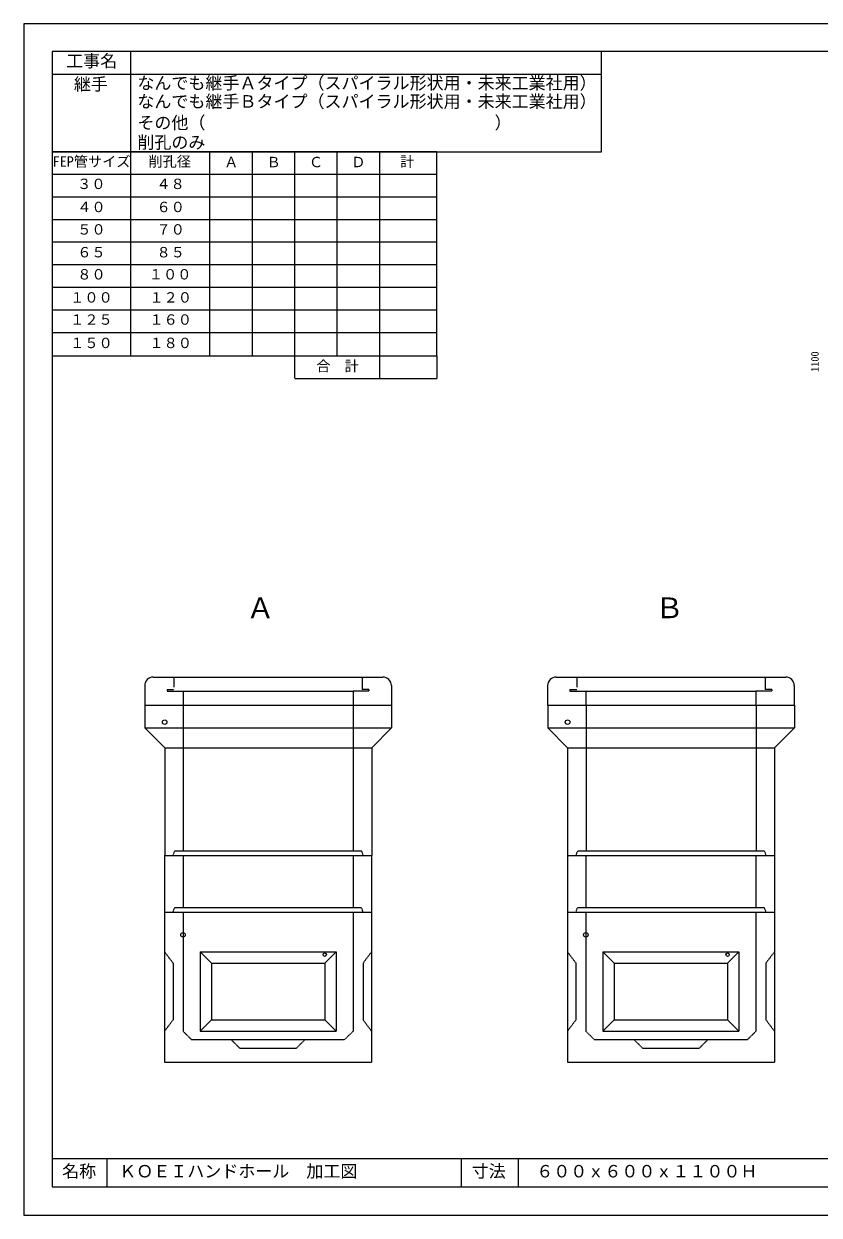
# Model space of a CAD drawing. Units: millimetres, scale not verified. Extents: x -297 to 298, y -210 to 211.
# Drawn here: x -297 to -16.5, y -210 to 210.5 of the extents above; entities that cross this region are included whole.
import ezdxf
from ezdxf.enums import TextEntityAlignment as Align

# ---------------------------------------------------------------- set-up
doc = ezdxf.new("R2010")
doc.units = ezdxf.units.MM
doc.linetypes.add('USER2', pattern=[4.7625, 3.175, -1.5875])
doc.layers.add('0-0', color=7, linetype='Continuous')
for name, color, linetype, lineweight in [('0-1_0', 9, 'Continuous', 25), ('0-2_dims', 7, 'Continuous', 18), ('0-3_pen1実線', 4, 'Continuous', 13), ('0-4_pen2実線', 3, 'Continuous', 13), ('0-5_pen3実線', 7, 'Continuous', 25), ('0-6_pen4実線', 7, 'Continuous', 25), ('0-7_pen2破線', 3, 'USER2', 25), ('0-8_鉄筋', 7, 'Continuous', 13)]:
    doc.layers.add(name, color=color, linetype=linetype, lineweight=lineweight)
doc.styles.add('ＭＳ ゴシック', font='')
doc.styles.get('ＭＳ ゴシック').set_extended_font_data('MS Gothic')

# ---------------------------------------------------------------- blocks, each defined once
blk = doc.blocks.new('部分図 1')
at = {"layer": '0-1_0'}
blk.add_lwpolyline([(0.1, 0.3), (11898.1, 0.3), (11898.1, 8410.3), (0.1, 8410.3)], close=True, dxfattribs=at)
at = {"layer": '0-2_dims'}
for p, q in [((755.1, 6066.8), (755.1, 8215.2)), ((4075.2, 7506.5), (4075.2, 8215.2)), ((200.1, 8055.5), (4076.2, 8055.5)), ((200.1, 7506.5), (4076.2, 7506.5)), ((1313.17, 6066.8), (1313.17, 7507.2)), ((1313.17, 6066.8), (1313.17, 7506.8)), ((1613.17, 6066.8), (1613.17, 7506.8)), ((1912.17, 5908), (1912.17, 7506.8)), ((2211.17, 6066.8), (2211.17, 7506.8)), ((2511.17, 5906), (2511.17, 7506.8)), ((200.17, 7349), (2913.17, 7349)), ((200.1, 7190), (2913.1, 7190)), ((200.1, 7028.2), (2913.1, 7028.2)), ((200.1, 6870.4), (2913.1, 6870.4)), ((200.1, 6711.4), (2913.1, 6711.4)), ((200.1, 6550.4), (2913.1, 6550.4)), ((200.1, 6390.4), (2913.1, 6390.4)), ((200.1, 6231.6), (2913.1, 6231.6)), ((2913.17, 6066.8), (2913.17, 5906.1)), ((1912.17, 5906.1), (2913.17, 5906.1))]:
    blk.add_line(p, q, dxfattribs=at)
blk.add_lwpolyline([(200.17, 6066.8), (2913.17, 6066.8), (2913.17, 7506.8), (200.17, 7506.8)], close=True, dxfattribs=at)
at = {"layer": '0-3_pen1実線'}
for p, q in [((2386.94, 3788.93), (2396.31, 3798.3)), ((5228.94, 3788.93), (5238.31, 3798.3))]:
    blk.add_line(p, q, dxfattribs=at)
at = {"layer": '0-4_pen2実線'}
for centre, radius in [((993.94, 3480.3), 16), ((3835.94, 3480.3), 16), ((1122.94, 1979.3), 16), ((3964.94, 1979.3), 16), ((2122.94, 1839.3), 12), ((4964.94, 1839.3), 12)]:
    blk.add_circle(centre, radius, dxfattribs=at)
at = {"layer": '0-5_pen3実線'}
for p, q in [((912.94, 3798.3), (2532.94, 3798.3)), ((3754.94, 3798.3), (5374.94, 3798.3)), ((852.94, 3738.3), (852.94, 3598.3)), ((2592.94, 3738.3), (2592.94, 3598.3)), ((3694.94, 3738.3), (3694.94, 3598.3)), ((5434.94, 3738.3), (5434.94, 3598.3)), ((853.94, 3600.3), (2593.94, 3600.3)), ((853.94, 3600.3), (853.94, 3440.3)), ((2593.94, 3600.3), (2593.94, 3440.3)), ((3695.94, 3600.3), (5435.94, 3600.3)), ((3695.94, 3600.3), (3695.94, 3440.3)), ((5435.94, 3600.3), (5435.94, 3440.3)), ((853.94, 3440.3), (2593.94, 3440.3)), ((993.94, 3300.3), (853.94, 3440.3)), ((2453.94, 3300.3), (2593.94, 3440.3)), ((3695.94, 3440.3), (5435.94, 3440.3)), ((3835.94, 3300.3), (3695.94, 3440.3)), ((5295.94, 3300.3), (5435.94, 3440.3)), ((993.94, 3300.3), (2453.94, 3300.3)), ((993.94, 3300.3), (993.94, 2540.3)), ((2453.94, 3300.3), (2453.94, 2540.3)), ((3835.94, 3300.3), (5295.94, 3300.3)), ((3835.94, 3300.3), (3835.94, 2540.3)), ((5295.94, 3300.3), (5295.94, 2540.3)), ((993.07, 2544.4), (993.07, 2140.4)), ((993.94, 2540.3), (2453.94, 2540.3)), ((2453.07, 2540.4), (2453.07, 2140.4)), ((3835.07, 2544.4), (3835.07, 2140.4)), ((3835.94, 2540.3), (5295.94, 2540.3)), ((5295.07, 2540.4), (5295.07, 2140.4)), ((992.94, 2139.3), (992.94, 1079.3)), ((993.07, 2140.4), (2453.07, 2140.4)), ((2452.94, 2139.3), (2452.94, 1079.3)), ((3834.94, 2139.3), (3834.94, 1079.3)), ((3835.07, 2140.4), (5295.07, 2140.4)), ((5294.94, 2139.3), (5294.94, 1079.3)), ((1242.94, 1859.3), (1242.94, 1299.3)), ((1242.94, 1859.3), (1322.94, 1779.3)), ((1242.94, 1859.3), (1722.94, 1859.3)), ((1722.94, 1859.3), (2202.94, 1859.3)), ((2202.94, 1859.3), (2122.94, 1779.3)), ((2202.94, 1859.3), (2202.94, 1299.3)), ((4084.94, 1859.3), (4084.94, 1299.3)), ((4084.94, 1859.3), (4164.94, 1779.3)), ((4084.94, 1859.3), (4564.94, 1859.3)), ((4564.94, 1859.3), (5044.94, 1859.3)), ((5044.94, 1859.3), (4964.94, 1779.3)), ((5044.94, 1859.3), (5044.94, 1299.3)), ((1322.94, 1779.3), (1322.94, 1379.3)), ((1322.94, 1779.3), (1722.94, 1779.3)), ((1722.94, 1779.3), (2122.94, 1779.3)), ((2122.94, 1779.3), (2122.94, 1379.3)), ((4164.94, 1779.3), (4164.94, 1379.3)), ((4164.94, 1779.3), (4564.94, 1779.3)), ((4564.94, 1779.3), (4964.94, 1779.3)), ((4964.94, 1779.3), (4964.94, 1379.3)), ((1242.94, 1299.3), (1322.94, 1379.3)), ((1322.94, 1379.3), (1722.94, 1379.3)), ((1722.94, 1379.3), (2122.94, 1379.3)), ((2202.94, 1299.3), (2122.94, 1379.3)), ((4084.94, 1299.3), (4164.94, 1379.3)), ((4164.94, 1379.3), (4564.94, 1379.3)), ((4564.94, 1379.3), (4964.94, 1379.3)), ((5044.94, 1299.3), (4964.94, 1379.3)), ((1242.94, 1299.3), (1722.94, 1299.3)), ((1722.94, 1299.3), (2202.94, 1299.3)), ((4084.94, 1299.3), (4564.94, 1299.3)), ((4564.94, 1299.3), (5044.94, 1299.3)), ((992.94, 1079.3), (2452.94, 1079.3)), ((3834.94, 1079.3), (5294.94, 1079.3)), ((586.1, 400.3), (586.1, 200.3)), ((3488.1, 400.3), (3488.1, 200.3))]:
    blk.add_line(p, q, dxfattribs=at)
for centre, start, end in [((912.94, 3738.3), 90, 180), ((2532.94, 3738.3), 0, 90), ((3754.94, 3738.3), 90, 180), ((5374.94, 3738.3), 0, 90)]:
    blk.add_arc(centre, 60, start, end, dxfattribs=at)
at = {"layer": '0-6_pen4実線'}
for p, q in [((200.1, 400.3), (11709.1, 400.3)), ((3085.4, 400.3), (3085.4, 200.3))]:
    blk.add_line(p, q, dxfattribs=at)
blk.add_lwpolyline([(200.1, 200.3), (11709.1, 200.3), (11709.1, 8215.3), (200.1, 8215.3)], close=True, dxfattribs=at)
at = {"layer": '0-7_pen2破線'}
for p, q in [((1058.94, 3798.3), (1058.94, 3728.3)), ((2386.94, 3798.3), (2386.94, 3710.3)), ((3900.94, 3798.3), (3900.94, 3728.3)), ((5228.94, 3798.3), (5228.94, 3710.3)), ((1010.94, 3710.3), (1058.94, 3710.3)), ((1010.94, 3710.3), (1010.94, 3698.3)), ((2434.94, 3710.3), (2386.94, 3710.3)), ((2434.94, 3710.3), (2434.94, 3698.3)), ((3852.94, 3710.3), (3900.94, 3710.3)), ((3852.94, 3710.3), (3852.94, 3698.3)), ((5276.94, 3710.3), (5228.94, 3710.3)), ((5276.94, 3710.3), (5276.94, 3698.3)), ((1010.94, 3698.3), (2322.94, 3698.3)), ((1122.94, 3698.3), (1122.94, 3598.3)), ((2434.94, 3698.3), (2322.94, 3698.3)), ((2322.94, 3698.3), (2322.94, 3598.3)), ((3852.94, 3698.3), (5164.94, 3698.3)), ((3964.94, 3698.3), (3964.94, 3598.3)), ((5276.94, 3698.3), (5164.94, 3698.3)), ((5164.94, 3698.3), (5164.94, 3598.3)), ((1123.94, 3600.3), (1123.94, 2570.3)), ((2323.94, 3600.3), (2323.94, 2570.3)), ((3965.94, 3600.3), (3965.94, 2570.3)), ((5165.94, 3600.3), (5165.94, 2570.3)), ((1053.94, 2540.3), (1063.94, 2570.3)), ((2383.94, 2570.3), (1063.94, 2570.3)), ((1123.07, 2540.4), (1123.07, 2170.4)), ((2323.07, 2540.4), (2323.07, 2170.4)), ((2393.94, 2540.3), (2383.94, 2570.3)), ((3895.94, 2540.3), (3905.94, 2570.3)), ((5225.94, 2570.3), (3905.94, 2570.3)), ((3965.07, 2540.4), (3965.07, 2170.4)), ((5165.07, 2540.4), (5165.07, 2170.4)), ((5235.94, 2540.3), (5225.94, 2570.3)), ((1053.07, 2140.4), (1063.07, 2170.4)), ((1723.07, 2170.4), (1063.07, 2170.4)), ((1122.94, 2139.3), (1122.94, 1299.3)), ((2383.07, 2170.4), (1723.07, 2170.4)), ((2322.94, 2139.3), (2322.94, 1299.3)), ((2393.07, 2140.4), (2383.07, 2170.4)), ((3895.07, 2140.4), (3905.07, 2170.4)), ((4565.07, 2170.4), (3905.07, 2170.4)), ((3964.94, 2139.3), (3964.94, 1299.3)), ((5225.07, 2170.4), (4565.07, 2170.4)), ((5164.94, 2139.3), (5164.94, 1299.3)), ((5235.07, 2140.4), (5225.07, 2170.4)), ((992.94, 1859.3), (1052.94, 1779.3)), ((3834.94, 1859.3), (3894.94, 1779.3)), ((1122.94, 1299.3), (1182.94, 1239.3)), ((2322.94, 1299.3), (2262.94, 1239.3)), ((3964.94, 1299.3), (4024.94, 1239.3)), ((5164.94, 1299.3), (5104.94, 1239.3)), ((1182.94, 1239.3), (1722.94, 1239.3)), ((1462.94, 1239.3), (1522.94, 1179.3)), ((1522.94, 1179.3), (1722.94, 1179.3)), ((1722.94, 1239.3), (2262.94, 1239.3)), ((1722.94, 1179.3), (1922.94, 1179.3)), ((1982.94, 1239.3), (1922.94, 1179.3)), ((4024.94, 1239.3), (4564.94, 1239.3)), ((4304.94, 1239.3), (4364.94, 1179.3)), ((4364.94, 1179.3), (4564.94, 1179.3)), ((4564.94, 1239.3), (5104.94, 1239.3)), ((4564.94, 1179.3), (4764.94, 1179.3)), ((4824.94, 1239.3), (4764.94, 1179.3))]:
    blk.add_line(p, q, dxfattribs=at)
for points in [[(2452.94, 1859.3), (2392.94, 1779.3), (2392.94, 1379.3), (2452.94, 1299.3)], [(5294.94, 1859.3), (5234.94, 1779.3), (5234.94, 1379.3), (5294.94, 1299.3)], [(1052.94, 1779.3), (1052.94, 1379.3), (992.94, 1299.3)], [(3894.94, 1779.3), (3894.94, 1379.3), (3834.94, 1299.3)]]:
    blk.add_lwpolyline(points, dxfattribs=at)
at = {"layer": '0-2_dims', "style": 'ＭＳ ゴシック'}
for s, height, p in [('工事名', 87.98, (299.1, 8078.2)), ('継手', 87.98, (353.1, 7914.2)), ('なんでも継手Ａタイプ（スパイラル形状用・未来工業社用）\u3000\u3000', 87.98, (801.1, 7922.2)), ('なんでも継手Ｂタイプ（スパイラル形状用・未来工業社用）\u3000\u3000', 87.98, (801.1, 7792.2)), ('その他（\u3000\u3000\u3000\u3000\u3000\u3000\u3000\u3000\u3000\u3000\u3000\u3000\u3000\u3000\u3000\u3000\u3000）', 87.98, (801.1, 7642.2)), ('削孔のみ', 87.98, (801.1, 7503.2)), ('FEP管サイズ', 73.31, (203.17, 7379.9)), ('削孔径', 73.31, (879.17, 7379.9)), ('Ａ', 73.31, (1413.17, 7375.9)), ('Ｂ', 73.31, (1712.17, 7375.9)), ('Ｃ', 73.31, (2011.17, 7375.9)), ('Ｄ', 73.31, (2310.17, 7375.9)), ('計', 73.31, (2654.17, 7378.9)), ('３０', 73.31, (376.17, 7221.9)), ('４８', 73.31, (935.17, 7221.9)), ('４０', 73.31, (377.07, 7058.9)), ('６０', 73.31, (936.07, 7058.9)), ('５０', 73.31, (377.07, 6900.5)), ('７０', 73.31, (936.07, 6900.5)), ('６５', 73.31, (377.07, 6739.5)), ('８５', 73.31, (936.07, 6739.5)), ('８０', 73.31, (377.17, 6583.5)), ('１００', 73.31, (882.17, 6583.5)), ('１００', 73.31, (327.07, 6420.5)), ('１２０', 73.31, (886.07, 6420.5)), ('１２５', 73.31, (327.07, 6264.1)), ('１６０', 73.31, (886.07, 6264.1)), ('１５０', 73.31, (327.07, 6099.1)), ('１８０', 73.31, (886.07, 6099.1)), ('合\u3000計', 73.31, (2063.17, 5935.9))]:
    blk.add_text(s, height=height, dxfattribs=at).set_placement(p, align=Align.BOTTOM_LEFT)
at = {"layer": '0-5_pen3実線', "style": 'ＭＳ ゴシック'}
for s, p in [('名称', (270.1, 240.3)), ('ＫＯＥＩハンドホール\u3000加工図', (673.1, 240.3)), ('寸法', (3159.3, 240.3)), ('６００ｘ６００ｘ１１００Ｈ', (3615.1, 240.3))]:
    blk.add_text(s, height=87.98, dxfattribs=at).set_placement(p, align=Align.BOTTOM_LEFT)
at = {"layer": '0-8_鉄筋', "style": 'ＭＳ ゴシック'}
blk.add_text('1100', height=53.52, rotation=90, dxfattribs=at).set_placement((5623, 5952.6), align=Align.BOTTOM_LEFT)
for s, p in [('Ａ', (1568.97, 4170.23)), ('Ｂ', (4454.97, 4170.23))]:
    blk.add_text(s, height=146.6, dxfattribs=at).set_placement(p, align=Align.BOTTOM_LEFT)

msp = doc.modelspace()

# ---------------------------------------------------------------- block references
at = {"layer": '0-0', "xscale": 0.05, "yscale": 0.05}
msp.add_blockref('部分図 1', (-297, -210), dxfattribs=at)

doc.saveas('drawing.dxf')
